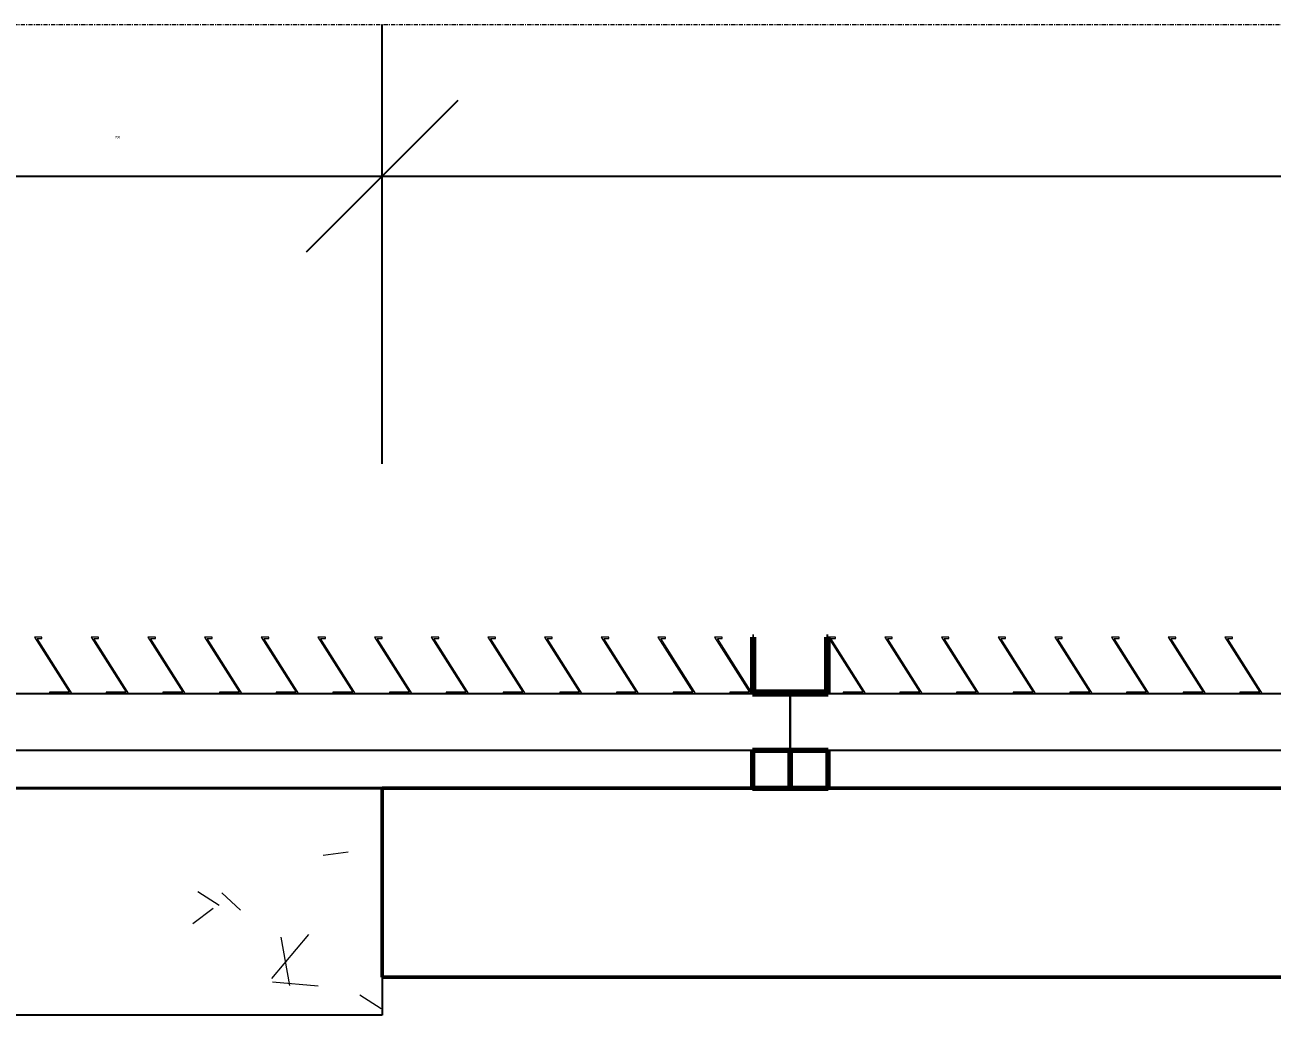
# Model space of a CAD drawing. Header units: millimetres. Extents: x -1379 to 1385823, y -4884429 to 548763.
# Drawn here: x 285707 to 287357, y -2300643 to -2299333 of the extents above; entities that cross this region are included whole.
import ezdxf

# ---------------------------------------------------------------- set-up
doc = ezdxf.new("R2010")
doc.units = ezdxf.units.MM
doc.linetypes.add('DPA_Grid _ Level 100', pattern=[10, 5.5, -1.6, 1.3, -1.6])
doc.layers.add('000 - CONCRETE_COL_CUT_COLOR_5', color=7, linetype='Continuous')
doc.layers.add('000 - D I M', color=7, linetype='Continuous')
doc.layers.add('000 - CONCRETE_EX_LOUVERS_DEF_SUB', color=7, linetype='Continuous', plot=False)
for name, color, linetype, lineweight in [('A-COLS-E', 7, 'Continuous', 35), ('A-FLOR-E', 7, 'Continuous', 35), ('A-GENM', 7, 'Continuous', 35), ('A-GLAZ-CURT', 7, 'Continuous', 35), ('S-GRID', 7, 'Continuous', 9), ('WALL-E', 7, 'Continuous', 50)]:
    doc.layers.add(name, color=color, linetype=linetype, lineweight=lineweight)
doc.styles.add('Arial_2', font='arial.ttf', dxfattribs={"height": 3})
doc.dimstyles.new('DPA-DIM-3_0_T-T', dxfattribs={"dimscale": 304.8, "dimtxt": 306.07782, "dimasz": 0.656168, "dimexe": 0.656168, "dimexo": 0.0625, "dimgap": 0.164042, "dimtad": 1, "dimdec": 0, "dimzin": 0, "dimdsep": 46, "dimtxsty": 'Arial_2', "dimblk1": 'OBLIQUE', "dimblk2": 'OBLIQUE', "dimsah": 1, "dimcen": 0.09, "dimdle": 0.656168, "dimclrd": 7, "dimclre": 7, "dimclrt": 7, "dimadec": 8, "dimazin": 0, "dimtfac": 1, "dimtdec": 4, "dimtix": 1, "dimtmove": 0, "dimatfit": 3, "dimfxl": 1.312336, "dimfxlon": 1, "dimtvp": 1, "dimtolj": 1, "dimtzin": 0, "dimarcsym": 2})

# ---------------------------------------------------------------- blocks, each defined once
blk = doc.blocks.new('DPA_Rectangular - 300 x 700mm-V5-IV01 - LOWER ROOF LEVEL PLAN')
at = {"layer": '000 - CONCRETE_COL_CUT_COLOR_5', "lineweight": 9}
h = blk.add_hatch(dxfattribs=at)
h.set_pattern_fill('FP_6', style=0, pattern_type=2)
h.set_pattern_definition([(140, (-2307850.5, -222056.46), (63.75582, 728.7365), [76.2, -838.2]), (85, (-2307850.5, -222056.5), (-764.2276, -140.97162), [60.96, -670.56]), (190.451, (-2307845.2, -221995.74), (-700.46675, 587.77), [64.76, -712.36]), (136.184, (-2308053.7, -222056.5), (168.17096, 1084.31624), [114.3, -1257.3]), (186.636, (-2308039.7, -221966.1), (-989.70985, 949.6099), [97.14, -1068.54]), (81.184, (-2308053.7, -222056.5), (-989.70115, 949.62055), [91.44, -1005.84]), (111, (-2308002.9, -221954.86), (409.06057, 606.45787), [76.2, -838.2]), (56, (-2308002.9, -221954.9), (-736.75292, 247.20834), [60.96, -670.56]), (161.451, (-2307968.8, -221904.3), (-327.68547, 853.66825), [64.76, -712.36]), (127.5, (-2307850.48, -222056.46), (-338.22012, 12.354693), [33.528, -628.904, 33.528, -1320.292]), (127.5, (-2307850.48, -222056.46), (-338.22012, 12.354693), [-695.96, -647.192, 33.528, -639.572]), (97.5, (-2307850.48, -222056.46), (-400.722127, 267.278874), [33.528, -354.584, 33.528, -870.204]), (97.5, (-2307850.48, -222056.46), (-400.722127, 267.278874), [-421.64, -613.664, 33.528, -223.012]), (57.5, (-2307850.48, -222283.03), (22.915345, 542.36333), [33.528, -220.472, 33.528, -1810.512]), (57.5, (-2307850.48, -222283.03), (22.915345, 542.36333), [-287.528, -758.952, 33.528, -1018.032]), (47.5, (-2307850.5, -222384.63), (-101.70711, 592.51696), [33.528, -296.672, 33.528, -1239.52]), (47.5, (-2307850.5, -222384.63), (-101.70711, 592.51696), [-363.728, -492.76, 33.528, -713.232])])
h.paths.add_polyline_path([(150, 350), (-150, 350), (-150, -350), (150, -350), (150, -163.5)])
at = {"layer": '000 - CONCRETE_COL_CUT_COLOR_5', "color": 7}
for p, q in [((-150, 350), (150, 350)), ((-150, -350), (-150, 350)), ((150, 350), (150, -350)), ((150, -350), (-150, -350))]:
    blk.add_line(p, q, dxfattribs=at)
blk = doc.blocks.new('DPA_CP_Entrance Louver Grill Vertical Z - Louver Grill Vertical Z-4595767-IV01 - LOWER ROOF LEVEL PLAN')
at = {"layer": '000 - CONCRETE_EX_LOUVERS_DEF_SUB', "color": 7, "lineweight": 70}
for p, q in [((-700, 0), (-750, 0)), ((-750, 0), (-750, -50)), ((-700, -50), (-700, 0)), ((750, 0), (700, 0)), ((700, 0), (700, -50)), ((750, -50), (750, 0)), ((-750, -50), (-700, -50)), ((700, -50), (750, -50)), ((-700, -125), (-750, -125)), ((-750, -125), (-750, -127)), ((-750, -127), (-702, -127)), ((-702, -127), (-702, -200)), ((-700, -200), (-700, -125)), ((750, -125), (700, -125)), ((700, -125), (700, -200)), ((702, -200), (702, -127)), ((702, -127), (750, -127)), ((750, -127), (750, -125)), ((-702, -200), (-700, -200)), ((700, -200), (702, -200))]:
    blk.add_line(p, q, dxfattribs=at)
at = {"layer": '000 - CONCRETE_EX_LOUVERS_DEF_SUB', "color": 7}
for p, q in [((-750, -125), (-750, -50)), ((-750, -50), (750, -50)), ((750, -50), (750, -125)), ((-750, -125), (750, -125))]:
    blk.add_line(p, q, dxfattribs=at)
blk = doc.blocks.new('GM_Louver Grill Vertical Z1 - Z Profile-V121-IV01 - LOWER ROOF LEVEL PLAN')
at = {"layer": '000 - CONCRETE_EX_LOUVERS_DEF_SUB', "color": 7, "lineweight": 9}
for p, q in [((30, 0), (0.1, 0)), ((0.1, 0), (46.4, -73)), ((30, -2), (30, 0)), ((50, -75), (3.7, -2)), ((3.7, -2), (30, -2)), ((46.4, -73), (40, -73)), ((40, -73), (40, -75)), ((40, -75), (50, -75))]:
    blk.add_line(p, q, dxfattribs=at)
blk = doc.blocks.new('GM_Louver Grill Vertical Z1 - Z Profile-V122-IV01 - LOWER ROOF LEVEL PLAN')
at = {"layer": '000 - CONCRETE_EX_LOUVERS_DEF_SUB', "color": 7, "lineweight": 9}
for p, q in [((30, 0), (0.1, 0)), ((0.1, 0), (46.4, -73)), ((30, -2), (30, 0)), ((50, -75), (3.7, -2)), ((3.7, -2), (30, -2)), ((46.4, -73), (40, -73)), ((40, -73), (40, -75)), ((40, -75), (50, -75))]:
    blk.add_line(p, q, dxfattribs=at)
blk = doc.blocks.new('GM_Louver Grill Vertical Z1 - Z Profile-V123-IV01 - LOWER ROOF LEVEL PLAN')
at = {"layer": '000 - CONCRETE_EX_LOUVERS_DEF_SUB', "color": 7, "lineweight": 9}
for p, q in [((30, 0), (0.1, 0)), ((0.1, 0), (46.4, -73)), ((30, -2), (30, 0)), ((50, -75), (3.7, -2)), ((3.7, -2), (30, -2)), ((46.4, -73), (40, -73)), ((40, -73), (40, -75)), ((40, -75), (50, -75))]:
    blk.add_line(p, q, dxfattribs=at)
blk = doc.blocks.new('GM_Louver Grill Vertical Z1 - Z Profile-V124-IV01 - LOWER ROOF LEVEL PLAN')
at = {"layer": '000 - CONCRETE_EX_LOUVERS_DEF_SUB', "color": 7, "lineweight": 9}
for p, q in [((30, 0), (0.1, 0)), ((0.1, 0), (46.4, -73)), ((30, -2), (30, 0)), ((50, -75), (3.7, -2)), ((3.7, -2), (30, -2)), ((46.4, -73), (40, -73)), ((40, -73), (40, -75)), ((40, -75), (50, -75))]:
    blk.add_line(p, q, dxfattribs=at)
blk = doc.blocks.new('GM_Louver Grill Vertical Z1 - Z Profile-V125-IV01 - LOWER ROOF LEVEL PLAN')
at = {"layer": '000 - CONCRETE_EX_LOUVERS_DEF_SUB', "color": 7, "lineweight": 9}
for p, q in [((30, 0), (0.1, 0)), ((0.1, 0), (46.4, -73)), ((30, -2), (30, 0)), ((50, -75), (3.7, -2)), ((3.7, -2), (30, -2)), ((46.4, -73), (40, -73)), ((40, -73), (40, -75)), ((40, -75), (50, -75))]:
    blk.add_line(p, q, dxfattribs=at)
blk = doc.blocks.new('GM_Louver Grill Vertical Z1 - Z Profile-V126-IV01 - LOWER ROOF LEVEL PLAN')
at = {"layer": '000 - CONCRETE_EX_LOUVERS_DEF_SUB', "lineweight": 9}
h = blk.add_hatch(dxfattribs=at)
h.set_pattern_fill('FP_22', style=0, pattern_type=2)
h.set_pattern_definition([(230, (223496.46, -2307575.5), (-728.7365, 63.75582), [76.2, -838.2]), (175, (223496.5, -2307575.5), (140.97162, -764.2276), [60.96, -670.56]), (280.451, (223435.74, -2307570.2), (-587.77, -700.46675), [64.76, -712.36]), (226.184, (223496.5, -2307778.7), (-1084.31624, 168.17096), [114.3, -1257.3]), (276.636, (223406.1, -2307764.7), (-949.6099, -989.70985), [97.14, -1068.54]), (171.184, (223496.5, -2307778.7), (-949.62055, -989.70115), [91.44, -1005.84]), (201, (223394.86, -2307727.9), (-606.45787, 409.06057), [76.2, -838.2]), (146, (223394.9, -2307727.9), (-247.20834, -736.75292), [60.96, -670.56]), (251.451, (223344.3, -2307693.8), (-853.66825, -327.68547), [64.76, -712.36]), (217.5, (223496.46, -2307575.48), (-12.354693, -338.22012), [33.528, -628.904, 33.528, -1320.292]), (217.5, (223496.46, -2307575.48), (-12.354693, -338.22012), [-695.96, -647.192, 33.528, -639.572]), (187.5, (223496.46, -2307575.48), (-267.278874, -400.722127), [33.528, -354.584, 33.528, -870.204]), (187.5, (223496.46, -2307575.48), (-267.278874, -400.722127), [-421.64, -613.664, 33.528, -223.012]), (147.5, (223723.03, -2307575.48), (-542.36333, 22.915345), [33.528, -220.472, 33.528, -1810.512]), (147.5, (223723.03, -2307575.48), (-542.36333, 22.915345), [-287.528, -758.952, 33.528, -1018.032]), (137.5, (223824.63, -2307575.5), (-592.51696, -101.70711), [33.528, -296.672, 33.528, -1239.52]), (137.5, (223824.63, -2307575.5), (-592.51696, -101.70711), [-363.728, -492.76, 33.528, -713.232])])
h.paths.add_polyline_path([(0.1, 0), (46.4, -73), (40, -73), (40, -75), (50, -75), (3.7, -2), (30, -2), (30, 0)])
at = {"layer": '000 - CONCRETE_EX_LOUVERS_DEF_SUB', "color": 7, "lineweight": 9}
for p, q in [((30, 0), (0.1, 0)), ((0.1, 0), (46.4, -73)), ((30, -2), (30, 0)), ((50, -75), (3.7, -2)), ((3.7, -2), (30, -2)), ((46.4, -73), (40, -73)), ((40, -73), (40, -75)), ((40, -75), (50, -75))]:
    blk.add_line(p, q, dxfattribs=at)
blk = doc.blocks.new('GM_Louver Grill Vertical Z1 - Z Profile-V127-IV01 - LOWER ROOF LEVEL PLAN')
at = {"layer": '000 - CONCRETE_EX_LOUVERS_DEF_SUB', "color": 7, "lineweight": 9}
for p, q in [((30, 0), (0.1, 0)), ((0.1, 0), (46.4, -73)), ((30, -2), (30, 0)), ((50, -75), (3.7, -2)), ((3.7, -2), (30, -2)), ((46.4, -73), (40, -73)), ((40, -73), (40, -75)), ((40, -75), (50, -75))]:
    blk.add_line(p, q, dxfattribs=at)
blk = doc.blocks.new('GM_Louver Grill Vertical Z1 - Z Profile-V138-IV01 - LOWER ROOF LEVEL PLAN')
at = {"layer": '000 - CONCRETE_EX_LOUVERS_DEF_SUB', "lineweight": 9}
h = blk.add_hatch(dxfattribs=at)
h.set_pattern_fill('FP_24', style=0, pattern_type=2)
h.set_pattern_definition([(230, (223046.46, -2307575.5), (-728.7365, 63.75582), [76.2, -838.2]), (175, (223046.5, -2307575.5), (140.97162, -764.2276), [60.96, -670.56]), (280.451, (222985.74, -2307570.2), (-587.77, -700.46675), [64.76, -712.36]), (226.184, (223046.5, -2307778.7), (-1084.31624, 168.17096), [114.3, -1257.3]), (276.636, (222956.1, -2307764.7), (-949.6099, -989.70985), [97.14, -1068.54]), (171.184, (223046.5, -2307778.7), (-949.62055, -989.70115), [91.44, -1005.84]), (201, (222944.86, -2307727.9), (-606.45787, 409.06057), [76.2, -838.2]), (146, (222944.9, -2307727.9), (-247.20834, -736.75292), [60.96, -670.56]), (251.451, (222894.3, -2307693.8), (-853.66825, -327.68547), [64.76, -712.36]), (217.5, (223046.46, -2307575.48), (-12.354693, -338.22012), [33.528, -628.904, 33.528, -1320.292]), (217.5, (223046.46, -2307575.48), (-12.354693, -338.22012), [-695.96, -647.192, 33.528, -639.572]), (187.5, (223046.46, -2307575.48), (-267.278874, -400.722127), [33.528, -354.584, 33.528, -870.204]), (187.5, (223046.46, -2307575.48), (-267.278874, -400.722127), [-421.64, -613.664, 33.528, -223.012]), (147.5, (223273.03, -2307575.48), (-542.36333, 22.915345), [33.528, -220.472, 33.528, -1810.512]), (147.5, (223273.03, -2307575.48), (-542.36333, 22.915345), [-287.528, -758.952, 33.528, -1018.032]), (137.5, (223374.63, -2307575.5), (-592.51696, -101.70711), [33.528, -296.672, 33.528, -1239.52]), (137.5, (223374.63, -2307575.5), (-592.51696, -101.70711), [-363.728, -492.76, 33.528, -713.232])])
h.paths.add_polyline_path([(5.5, 0), (0.1, 0), (46.4, -73), (40, -73), (40, -75), (50, -75), (3.7, -2), (30, -2), (30, 0)])
at = {"layer": '000 - CONCRETE_EX_LOUVERS_DEF_SUB', "color": 7, "lineweight": 9}
for p, q in [((30, 0), (0.1, 0)), ((0.1, 0), (46.4, -73)), ((30, -2), (30, 0)), ((50, -75), (3.7, -2)), ((3.7, -2), (30, -2)), ((46.4, -73), (40, -73)), ((40, -73), (40, -75)), ((40, -75), (50, -75))]:
    blk.add_line(p, q, dxfattribs=at)
blk = doc.blocks.new('GM_Louver Grill Vertical Z1 - Z Profile-V145-IV01 - LOWER ROOF LEVEL PLAN')
at = {"layer": '000 - CONCRETE_EX_LOUVERS_DEF_SUB', "lineweight": 9}
h = blk.add_hatch(dxfattribs=at)
h.set_pattern_fill('FP_25', style=0, pattern_type=2)
h.set_pattern_definition([(230, (221996.46, -2307575.5), (-728.7365, 63.75582), [76.2, -838.2]), (175, (221996.5, -2307575.5), (140.97162, -764.2276), [60.96, -670.56]), (280.451, (221935.74, -2307570.2), (-587.77, -700.46675), [64.76, -712.36]), (226.184, (221996.5, -2307778.7), (-1084.31624, 168.17096), [114.3, -1257.3]), (276.636, (221906.1, -2307764.7), (-949.6099, -989.70985), [97.14, -1068.54]), (171.184, (221996.5, -2307778.7), (-949.62055, -989.70115), [91.44, -1005.84]), (201, (221894.86, -2307727.9), (-606.45787, 409.06057), [76.2, -838.2]), (146, (221894.9, -2307727.9), (-247.20834, -736.75292), [60.96, -670.56]), (251.451, (221844.3, -2307693.8), (-853.66825, -327.68547), [64.76, -712.36]), (217.5, (221996.46, -2307575.48), (-12.354693, -338.22012), [33.528, -628.904, 33.528, -1320.292]), (217.5, (221996.46, -2307575.48), (-12.354693, -338.22012), [-695.96, -647.192, 33.528, -639.572]), (187.5, (221996.46, -2307575.48), (-267.278874, -400.722127), [33.528, -354.584, 33.528, -870.204]), (187.5, (221996.46, -2307575.48), (-267.278874, -400.722127), [-421.64, -613.664, 33.528, -223.012]), (147.5, (222223.03, -2307575.48), (-542.36333, 22.915345), [33.528, -220.472, 33.528, -1810.512]), (147.5, (222223.03, -2307575.48), (-542.36333, 22.915345), [-287.528, -758.952, 33.528, -1018.032]), (137.5, (222324.63, -2307575.5), (-592.51696, -101.70711), [33.528, -296.672, 33.528, -1239.52]), (137.5, (222324.63, -2307575.5), (-592.51696, -101.70711), [-363.728, -492.76, 33.528, -713.232])])
h.paths.add_polyline_path([(0.1, 0), (46.4, -73), (40, -73), (40, -75), (50, -75), (3.7, -2), (30, -2), (30, 0)])
at = {"layer": '000 - CONCRETE_EX_LOUVERS_DEF_SUB', "color": 7, "lineweight": 9}
for p, q in [((30, 0), (0.1, 0)), ((0.1, 0), (46.4, -73)), ((30, -2), (30, 0)), ((50, -75), (3.7, -2)), ((3.7, -2), (30, -2)), ((46.4, -73), (40, -73)), ((40, -73), (40, -75)), ((40, -75), (50, -75))]:
    blk.add_line(p, q, dxfattribs=at)
blk = doc.blocks.new('GM_Louver Grill Vertical Z1 - Z Profile-V146-IV01 - LOWER ROOF LEVEL PLAN')
at = {"layer": '000 - CONCRETE_EX_LOUVERS_DEF_SUB', "color": 7, "lineweight": 9}
for p, q in [((30, 0), (0.1, 0)), ((0.1, 0), (46.4, -73)), ((30, -2), (30, 0)), ((50, -75), (3.7, -2)), ((3.7, -2), (30, -2)), ((46.4, -73), (40, -73)), ((40, -73), (40, -75)), ((40, -75), (50, -75))]:
    blk.add_line(p, q, dxfattribs=at)
blk = doc.blocks.new('GM_Louver Grill Vertical Z1 - Z Profile-V147-IV01 - LOWER ROOF LEVEL PLAN')
at = {"layer": '000 - CONCRETE_EX_LOUVERS_DEF_SUB', "color": 7, "lineweight": 9}
for p, q in [((30, 0), (0.1, 0)), ((0.1, 0), (46.4, -73)), ((30, -2), (30, 0)), ((50, -75), (3.7, -2)), ((3.7, -2), (30, -2)), ((46.4, -73), (40, -73)), ((40, -73), (40, -75)), ((40, -75), (50, -75))]:
    blk.add_line(p, q, dxfattribs=at)
blk = doc.blocks.new('GM_Louver Grill Vertical Z1 - Z Profile-V148-IV01 - LOWER ROOF LEVEL PLAN')
at = {"layer": '000 - CONCRETE_EX_LOUVERS_DEF_SUB', "color": 7, "lineweight": 9}
for p, q in [((30, 0), (0.1, 0)), ((0.1, 0), (46.4, -73)), ((30, -2), (30, 0)), ((50, -75), (3.7, -2)), ((3.7, -2), (30, -2)), ((46.4, -73), (40, -73)), ((40, -73), (40, -75)), ((40, -75), (50, -75))]:
    blk.add_line(p, q, dxfattribs=at)
blk = doc.blocks.new('GM_Louver Grill Vertical Z1 - Z Profile-V149-IV01 - LOWER ROOF LEVEL PLAN')
at = {"layer": '000 - CONCRETE_EX_LOUVERS_DEF_SUB', "color": 7, "lineweight": 9}
for p, q in [((30, 0), (0.1, 0)), ((0.1, 0), (46.4, -73)), ((30, -2), (30, 0)), ((50, -75), (3.7, -2)), ((3.7, -2), (30, -2)), ((46.4, -73), (40, -73)), ((40, -73), (40, -75)), ((40, -75), (50, -75))]:
    blk.add_line(p, q, dxfattribs=at)
blk = doc.blocks.new('GM_Louver Grill Vertical Z1 - Z Profile-V150-IV01 - LOWER ROOF LEVEL PLAN')
at = {"layer": '000 - CONCRETE_EX_LOUVERS_DEF_SUB', "lineweight": 9}
h = blk.add_hatch(dxfattribs=at)
h.set_pattern_fill('FP_26', style=0, pattern_type=2)
h.set_pattern_definition([(230, (222371.46, -2307575.5), (-728.7365, 63.75582), [76.2, -838.2]), (175, (222371.5, -2307575.5), (140.97162, -764.2276), [60.96, -670.56]), (280.451, (222310.74, -2307570.2), (-587.77, -700.46675), [64.76, -712.36]), (226.184, (222371.5, -2307778.7), (-1084.31624, 168.17096), [114.3, -1257.3]), (276.636, (222281.1, -2307764.7), (-949.6099, -989.70985), [97.14, -1068.54]), (171.184, (222371.5, -2307778.7), (-949.62055, -989.70115), [91.44, -1005.84]), (201, (222269.86, -2307727.9), (-606.45787, 409.06057), [76.2, -838.2]), (146, (222269.9, -2307727.9), (-247.20834, -736.75292), [60.96, -670.56]), (251.451, (222219.3, -2307693.8), (-853.66825, -327.68547), [64.76, -712.36]), (217.5, (222371.46, -2307575.48), (-12.354693, -338.22012), [33.528, -628.904, 33.528, -1320.292]), (217.5, (222371.46, -2307575.48), (-12.354693, -338.22012), [-695.96, -647.192, 33.528, -639.572]), (187.5, (222371.46, -2307575.48), (-267.278874, -400.722127), [33.528, -354.584, 33.528, -870.204]), (187.5, (222371.46, -2307575.48), (-267.278874, -400.722127), [-421.64, -613.664, 33.528, -223.012]), (147.5, (222598.03, -2307575.48), (-542.36333, 22.915345), [33.528, -220.472, 33.528, -1810.512]), (147.5, (222598.03, -2307575.48), (-542.36333, 22.915345), [-287.528, -758.952, 33.528, -1018.032]), (137.5, (222699.63, -2307575.5), (-592.51696, -101.70711), [33.528, -296.672, 33.528, -1239.52]), (137.5, (222699.63, -2307575.5), (-592.51696, -101.70711), [-363.728, -492.76, 33.528, -713.232])])
h.paths.add_polyline_path([(0.1, 0), (46.4, -73), (40, -73), (40, -75), (50, -75), (3.7, -2), (30, -2), (30, 0)])
at = {"layer": '000 - CONCRETE_EX_LOUVERS_DEF_SUB', "color": 7, "lineweight": 9}
for p, q in [((30, 0), (0.1, 0)), ((0.1, 0), (46.4, -73)), ((30, -2), (30, 0)), ((50, -75), (3.7, -2)), ((3.7, -2), (30, -2)), ((46.4, -73), (40, -73)), ((40, -73), (40, -75)), ((40, -75), (50, -75))]:
    blk.add_line(p, q, dxfattribs=at)
blk = doc.blocks.new('GM_Louver Grill Vertical Z1 - Z Profile-V151-IV01 - LOWER ROOF LEVEL PLAN')
at = {"layer": '000 - CONCRETE_EX_LOUVERS_DEF_SUB', "color": 7, "lineweight": 9}
for p, q in [((30, 0), (0.1, 0)), ((0.1, 0), (46.4, -73)), ((30, -2), (30, 0)), ((50, -75), (3.7, -2)), ((3.7, -2), (30, -2)), ((46.4, -73), (40, -73)), ((40, -73), (40, -75)), ((40, -75), (50, -75))]:
    blk.add_line(p, q, dxfattribs=at)
blk = doc.blocks.new('GM_Louver Grill Vertical Z1 - Z Profile-V152-IV01 - LOWER ROOF LEVEL PLAN')
at = {"layer": '000 - CONCRETE_EX_LOUVERS_DEF_SUB', "color": 7, "lineweight": 9}
for p, q in [((30, 0), (0.1, 0)), ((0.1, 0), (46.4, -73)), ((30, -2), (30, 0)), ((50, -75), (3.7, -2)), ((3.7, -2), (30, -2)), ((46.4, -73), (40, -73)), ((40, -73), (40, -75)), ((40, -75), (50, -75))]:
    blk.add_line(p, q, dxfattribs=at)
blk = doc.blocks.new('GM_Louver Grill Vertical Z1 - Z Profile-V153-IV01 - LOWER ROOF LEVEL PLAN')
at = {"layer": '000 - CONCRETE_EX_LOUVERS_DEF_SUB', "color": 7, "lineweight": 9}
for p, q in [((30, 0), (0.1, 0)), ((0.1, 0), (46.4, -73)), ((30, -2), (30, 0)), ((50, -75), (3.7, -2)), ((3.7, -2), (30, -2)), ((46.4, -73), (40, -73)), ((40, -73), (40, -75)), ((40, -75), (50, -75))]:
    blk.add_line(p, q, dxfattribs=at)
blk = doc.blocks.new('GM_Louver Grill Vertical Z1 - Z Profile-V154-IV01 - LOWER ROOF LEVEL PLAN')
at = {"layer": '000 - CONCRETE_EX_LOUVERS_DEF_SUB', "color": 7, "lineweight": 9}
for p, q in [((30, 0), (0.1, 0)), ((0.1, 0), (46.4, -73)), ((30, -2), (30, 0)), ((50, -75), (3.7, -2)), ((3.7, -2), (30, -2)), ((46.4, -73), (40, -73)), ((40, -73), (40, -75)), ((40, -75), (50, -75))]:
    blk.add_line(p, q, dxfattribs=at)
blk = doc.blocks.new('GM_Louver Grill Vertical Z1 - Z Profile-V155-IV01 - LOWER ROOF LEVEL PLAN')
at = {"layer": '000 - CONCRETE_EX_LOUVERS_DEF_SUB', "lineweight": 9}
h = blk.add_hatch(dxfattribs=at)
h.set_pattern_fill('FP_27', style=0, pattern_type=2)
h.set_pattern_definition([(230, (222746.46, -2307575.5), (-728.7365, 63.75582), [76.2, -838.2]), (175, (222746.5, -2307575.5), (140.97162, -764.2276), [60.96, -670.56]), (280.451, (222685.74, -2307570.2), (-587.77, -700.46675), [64.76, -712.36]), (226.184, (222746.5, -2307778.7), (-1084.31624, 168.17096), [114.3, -1257.3]), (276.636, (222656.1, -2307764.7), (-949.6099, -989.70985), [97.14, -1068.54]), (171.184, (222746.5, -2307778.7), (-949.62055, -989.70115), [91.44, -1005.84]), (201, (222644.86, -2307727.9), (-606.45787, 409.06057), [76.2, -838.2]), (146, (222644.9, -2307727.9), (-247.20834, -736.75292), [60.96, -670.56]), (251.451, (222594.3, -2307693.8), (-853.66825, -327.68547), [64.76, -712.36]), (217.5, (222746.46, -2307575.48), (-12.354693, -338.22012), [33.528, -628.904, 33.528, -1320.292]), (217.5, (222746.46, -2307575.48), (-12.354693, -338.22012), [-695.96, -647.192, 33.528, -639.572]), (187.5, (222746.46, -2307575.48), (-267.278874, -400.722127), [33.528, -354.584, 33.528, -870.204]), (187.5, (222746.46, -2307575.48), (-267.278874, -400.722127), [-421.64, -613.664, 33.528, -223.012]), (147.5, (222973.03, -2307575.48), (-542.36333, 22.915345), [33.528, -220.472, 33.528, -1810.512]), (147.5, (222973.03, -2307575.48), (-542.36333, 22.915345), [-287.528, -758.952, 33.528, -1018.032]), (137.5, (223074.63, -2307575.5), (-592.51696, -101.70711), [33.528, -296.672, 33.528, -1239.52]), (137.5, (223074.63, -2307575.5), (-592.51696, -101.70711), [-363.728, -492.76, 33.528, -713.232])])
h.paths.add_polyline_path([(0.1, 0), (46.4, -73), (40, -73), (40, -75), (50, -75), (3.7, -2), (30, -2), (30, 0)])
at = {"layer": '000 - CONCRETE_EX_LOUVERS_DEF_SUB', "color": 7, "lineweight": 9}
for p, q in [((30, 0), (0.1, 0)), ((0.1, 0), (46.4, -73)), ((30, -2), (30, 0)), ((50, -75), (3.7, -2)), ((3.7, -2), (30, -2)), ((46.4, -73), (40, -73)), ((40, -73), (40, -75)), ((40, -75), (50, -75))]:
    blk.add_line(p, q, dxfattribs=at)
blk = doc.blocks.new('GM_Louver Grill Vertical Z1 - Z Profile-V156-IV01 - LOWER ROOF LEVEL PLAN')
at = {"layer": '000 - CONCRETE_EX_LOUVERS_DEF_SUB', "lineweight": 9}
h = blk.add_hatch(dxfattribs=at)
h.set_pattern_fill('FP_28', style=0, pattern_type=2)
h.set_pattern_definition([(230, (222821.46, -2307575.5), (-728.7365, 63.75582), [76.2, -838.2]), (175, (222821.5, -2307575.5), (140.97162, -764.2276), [60.96, -670.56]), (280.451, (222760.74, -2307570.2), (-587.77, -700.46675), [64.76, -712.36]), (226.184, (222821.5, -2307778.7), (-1084.31624, 168.17096), [114.3, -1257.3]), (276.636, (222731.1, -2307764.7), (-949.6099, -989.70985), [97.14, -1068.54]), (171.184, (222821.5, -2307778.7), (-949.62055, -989.70115), [91.44, -1005.84]), (201, (222719.86, -2307727.9), (-606.45787, 409.06057), [76.2, -838.2]), (146, (222719.9, -2307727.9), (-247.20834, -736.75292), [60.96, -670.56]), (251.451, (222669.3, -2307693.8), (-853.66825, -327.68547), [64.76, -712.36]), (217.5, (222821.46, -2307575.48), (-12.354693, -338.22012), [33.528, -628.904, 33.528, -1320.292]), (217.5, (222821.46, -2307575.48), (-12.354693, -338.22012), [-695.96, -647.192, 33.528, -639.572]), (187.5, (222821.46, -2307575.48), (-267.278874, -400.722127), [33.528, -354.584, 33.528, -870.204]), (187.5, (222821.46, -2307575.48), (-267.278874, -400.722127), [-421.64, -613.664, 33.528, -223.012]), (147.5, (223048.03, -2307575.48), (-542.36333, 22.915345), [33.528, -220.472, 33.528, -1810.512]), (147.5, (223048.03, -2307575.48), (-542.36333, 22.915345), [-287.528, -758.952, 33.528, -1018.032]), (137.5, (223149.63, -2307575.5), (-592.51696, -101.70711), [33.528, -296.672, 33.528, -1239.52]), (137.5, (223149.63, -2307575.5), (-592.51696, -101.70711), [-363.728, -492.76, 33.528, -713.232])])
h.paths.add_polyline_path([(30, 0), (0.1, 0), (46.4, -73), (40, -73), (40, -75), (50, -75), (3.7, -2), (30, -2)])
at = {"layer": '000 - CONCRETE_EX_LOUVERS_DEF_SUB', "color": 7, "lineweight": 9}
for p, q in [((30, 0), (0.1, 0)), ((0.1, 0), (46.4, -73)), ((30, -2), (30, 0)), ((50, -75), (3.7, -2)), ((3.7, -2), (30, -2)), ((46.4, -73), (40, -73)), ((40, -73), (40, -75)), ((40, -75), (50, -75))]:
    blk.add_line(p, q, dxfattribs=at)
blk = doc.blocks.new('GM_Louver Grill Vertical Z1 - Z Profile-V158-IV01 - LOWER ROOF LEVEL PLAN')
at = {"layer": '000 - CONCRETE_EX_LOUVERS_DEF_SUB', "color": 7, "lineweight": 9}
for p, q in [((30, 0), (0.1, 0)), ((0.1, 0), (46.4, -73)), ((30, -2), (30, 0)), ((50, -75), (3.7, -2)), ((3.7, -2), (30, -2)), ((46.4, -73), (40, -73)), ((40, -73), (40, -75)), ((40, -75), (50, -75))]:
    blk.add_line(p, q, dxfattribs=at)
blk = doc.blocks.new('_Oblique')
at = {"color": 7, "linetype": 'ByBlock', "lineweight": -2}
blk.add_line((-0.5, -0.5), (0.5, 0.5), dxfattribs=at)
blk = doc.blocks.new('DIMBLOCK14-IV01 - LOWER ROOF LEVEL PLAN')
at = {"layer": '000 - D I M', "color": 7, "lineweight": -2, "transparency": 16777216}
for p, q in [((285479.6, -2299913.6), (285479.6, -2299332.7)), ((286179.6, -2299913.6), (286179.6, -2299332.7)), ((285279.6, -2299532.7), (286379.6, -2299532.7))]:
    blk.add_line(p, q, dxfattribs=at)
at = {"layer": 'Defpoints', "color": 7, "transparency": 16777216}
for p in [(286179.6, -2299532.7), (285479.6, -2299932.7), (286179.6, -2299932.7)]:
    blk.add_point(p, dxfattribs=at)
at = {"layer": '000 - D I M', "color": 7, "lineweight": -2, "transparency": 16777216, "xscale": 200, "yscale": 200, "zscale": 200, "rotation": 180}
blk.add_blockref('_Oblique', (285479.6, -2299532.7), dxfattribs=at)
at = {"layer": '000 - D I M', "color": 7, "lineweight": -2, "transparency": 16777216, "xscale": 200, "yscale": 200, "zscale": 200}
blk.add_blockref('_Oblique', (286179.6, -2299532.7), dxfattribs=at)
at = {"layer": '000 - D I M', "color": 7, "transparency": 16777216, "insert": (285829.6, -2299481.2), "char_height": 3, "width": 830.648, "attachment_point": 5, "style": 'Arial_2'}
blk.add_mtext('\\A1;700', dxfattribs=at)
blk = doc.blocks.new('DIMBLOCK15-IV01 - LOWER ROOF LEVEL PLAN')
at = {"layer": '000 - D I M', "color": 7, "lineweight": -2, "transparency": 16777216}
for p, q in [((286179.6, -2299913.6), (286179.6, -2299332.7)), ((292829.6, -2299913.6), (292829.6, -2299332.7)), ((285979.6, -2299532.7), (293029.6, -2299532.7))]:
    blk.add_line(p, q, dxfattribs=at)
at = {"layer": 'Defpoints', "color": 7, "transparency": 16777216}
for p in [(292829.6, -2299532.7), (286179.6, -2299932.7), (292829.6, -2299932.7)]:
    blk.add_point(p, dxfattribs=at)
at = {"layer": '000 - D I M', "color": 7, "lineweight": -2, "transparency": 16777216, "xscale": 200, "yscale": 200, "zscale": 200, "rotation": 180}
blk.add_blockref('_Oblique', (286179.6, -2299532.7), dxfattribs=at)
at = {"layer": '000 - D I M', "color": 7, "lineweight": -2, "transparency": 16777216, "xscale": 200, "yscale": 200, "zscale": 200}
blk.add_blockref('_Oblique', (292829.6, -2299532.7), dxfattribs=at)
at = {"layer": '000 - D I M', "color": 7, "transparency": 16777216, "insert": (289504.6, -2299481.2), "char_height": 3, "width": 1107.531, "attachment_point": 5, "style": 'Arial_2'}
blk.add_mtext('\\A1;6650', dxfattribs=at)

msp = doc.modelspace()

# ---------------------------------------------------------------- linework, layer by layer
at = {"layer": 'A-FLOR-E', "color": 7}
for p, q in [((280919.6, -2300342.7), (296999.6, -2300342.7)), ((296999.6, -2300342.7), (280919.6, -2300342.7)), ((292829.6, -2300592.7), (286179.6, -2300592.7))]:
    msp.add_line(p, q, dxfattribs=at)
at = {"layer": 'S-GRID', "color": 7, "linetype": 'DPA_Grid _ Level 100'}
msp.add_line((310037.1, -2299332.7), (273056.2, -2299332.7), dxfattribs=at)
at = {"layer": 'WALL-E', "color": 7}
for p, q in [((292829.6, -2300342.7), (286179.6, -2300342.7)), ((286179.6, -2300342.7), (292829.6, -2300342.7)), ((286179.6, -2300592.7), (286179.6, -2300342.7)), ((286179.6, -2300592.7), (286179.6, -2300342.7)), ((292829.6, -2300592.7), (286179.6, -2300592.7)), ((286179.6, -2300592.7), (292829.6, -2300592.7))]:
    msp.add_line(p, q, dxfattribs=at)

# ---------------------------------------------------------------- block references
at = {"layer": 'A-COLS-E', "color": 7, "rotation": 269.9999999999926}
msp.add_blockref('DPA_Rectangular - 300 x 700mm-V5-IV01 - LOWER ROOF LEVEL PLAN', (285829.6, -2300492.7), dxfattribs=at)
at = {"layer": 'A-GENM', "color": 7, "lineweight": 9, "rotation": 180}
for name, p in [('GM_Louver Grill Vertical Z1 - Z Profile-V145-IV01 - LOWER ROOF LEVEL PLAN', (285769.6, -2300217.7)), ('GM_Louver Grill Vertical Z1 - Z Profile-V146-IV01 - LOWER ROOF LEVEL PLAN', (285844.6, -2300217.7)), ('GM_Louver Grill Vertical Z1 - Z Profile-V147-IV01 - LOWER ROOF LEVEL PLAN', (285919.6, -2300217.7)), ('GM_Louver Grill Vertical Z1 - Z Profile-V148-IV01 - LOWER ROOF LEVEL PLAN', (285994.6, -2300217.7)), ('GM_Louver Grill Vertical Z1 - Z Profile-V149-IV01 - LOWER ROOF LEVEL PLAN', (286069.6, -2300217.7)), ('GM_Louver Grill Vertical Z1 - Z Profile-V150-IV01 - LOWER ROOF LEVEL PLAN', (286144.6, -2300217.7)), ('GM_Louver Grill Vertical Z1 - Z Profile-V151-IV01 - LOWER ROOF LEVEL PLAN', (286219.6, -2300217.7)), ('GM_Louver Grill Vertical Z1 - Z Profile-V152-IV01 - LOWER ROOF LEVEL PLAN', (286294.6, -2300217.7)), ('GM_Louver Grill Vertical Z1 - Z Profile-V153-IV01 - LOWER ROOF LEVEL PLAN', (286369.6, -2300217.7)), ('GM_Louver Grill Vertical Z1 - Z Profile-V154-IV01 - LOWER ROOF LEVEL PLAN', (286444.6, -2300217.7)), ('GM_Louver Grill Vertical Z1 - Z Profile-V155-IV01 - LOWER ROOF LEVEL PLAN', (286519.6, -2300217.7)), ('GM_Louver Grill Vertical Z1 - Z Profile-V156-IV01 - LOWER ROOF LEVEL PLAN', (286594.6, -2300217.7)), ('GM_Louver Grill Vertical Z1 - Z Profile-V158-IV01 - LOWER ROOF LEVEL PLAN', (286669.6, -2300217.7)), ('GM_Louver Grill Vertical Z1 - Z Profile-V138-IV01 - LOWER ROOF LEVEL PLAN', (286819.6, -2300217.7)), ('GM_Louver Grill Vertical Z1 - Z Profile-V121-IV01 - LOWER ROOF LEVEL PLAN', (286894.6, -2300217.7)), ('GM_Louver Grill Vertical Z1 - Z Profile-V122-IV01 - LOWER ROOF LEVEL PLAN', (286969.6, -2300217.7)), ('GM_Louver Grill Vertical Z1 - Z Profile-V123-IV01 - LOWER ROOF LEVEL PLAN', (287044.6, -2300217.7)), ('GM_Louver Grill Vertical Z1 - Z Profile-V124-IV01 - LOWER ROOF LEVEL PLAN', (287119.6, -2300217.7)), ('GM_Louver Grill Vertical Z1 - Z Profile-V125-IV01 - LOWER ROOF LEVEL PLAN', (287194.6, -2300217.7)), ('GM_Louver Grill Vertical Z1 - Z Profile-V126-IV01 - LOWER ROOF LEVEL PLAN', (287269.6, -2300217.7)), ('GM_Louver Grill Vertical Z1 - Z Profile-V127-IV01 - LOWER ROOF LEVEL PLAN', (287344.6, -2300217.7))]:
    msp.add_blockref(name, p, dxfattribs=at)
at = {"layer": 'A-GLAZ-CURT', "color": 7, "rotation": 180}
for p in [(285969.6, -2300342.7), (287469.6, -2300342.7)]:
    msp.add_blockref('DPA_CP_Entrance Louver Grill Vertical Z - Louver Grill Vertical Z-4595767-IV01 - LOWER ROOF LEVEL PLAN', p, dxfattribs=at)

# ---------------------------------------------------------------- dimensions: what is measured, and where the dimension line sits
at = {"layer": '000 - D I M', "color": 7}
for base, p1, p2, override, picture, middle in [((286179.6, -2299532.7), (285479.6, -2299932.7), (286179.6, -2299932.7), {"dimpost": '<>', "dimclrd": 7, "dimclre": 7, "dimclrt": 7, "dimfxl": 700}, 'DIMBLOCK14-IV01 - LOWER ROOF LEVEL PLAN', (285829.6, -2299481.2)), ((292829.6, -2299532.7), (286179.6, -2299932.7), (292829.6, -2299932.7), {"dimpost": '<>', "dimclrd": 7, "dimclre": 7, "dimclrt": 7, "dimfxl": 6650}, 'DIMBLOCK15-IV01 - LOWER ROOF LEVEL PLAN', (289504.6, -2299481.2))]:
    dim = msp.add_linear_dim(base=base, p1=p1, p2=p2, dimstyle='DPA-DIM-3_0_T-T', override=override, dxfattribs=at)
    dim.commit()
    dim.dimension.update_dxf_attribs({"geometry": picture, "text_midpoint": middle})

doc.saveas('drawing.dxf')
